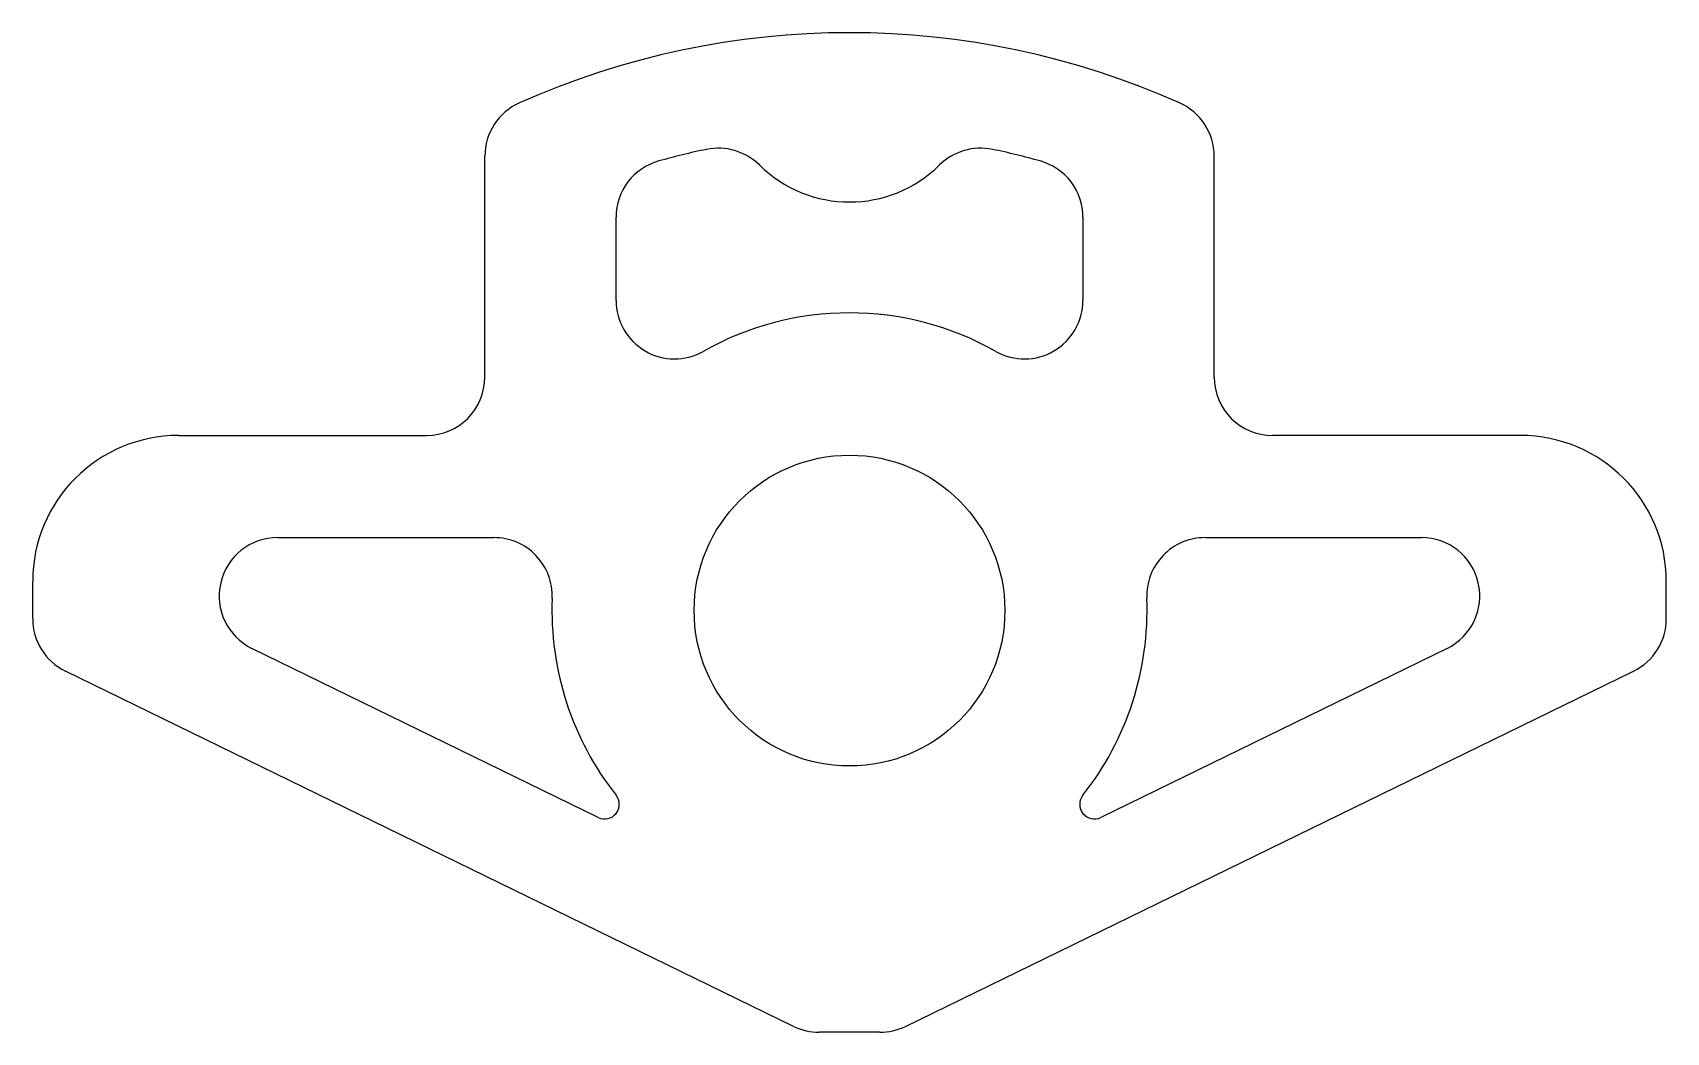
# Model space of a CAD drawing. Extents: x 2892.3 to 2948.3, y 685.1 to 719.3.
import ezdxf

# ---------------------------------------------------------------- set-up
doc = ezdxf.new("R2010")
doc.units = 0
doc.layers.get('0').update_dxf_attribs({"linetype": 'CONTINUOUS'})

msp = doc.modelspace()

# ---------------------------------------------------------------- linework, layer by layer
for p, q in [((2907.831, 707.501), (2907.831, 715.068)), ((2932.831, 707.501), (2932.831, 715.068)), ((2912.331, 710.124), (2912.331, 712.979)), ((2928.331, 712.979), (2928.331, 710.124)), ((2897.331, 705.501), (2905.831, 705.501)), ((2943.331, 705.501), (2934.831, 705.501)), ((2900.725, 702.001), (2908.141, 702.001)), ((2932.521, 702.001), (2939.936, 702.001)), ((2892.331, 699.226), (2892.331, 700.501)), ((2948.331, 699.226), (2948.331, 700.501)), ((2911.72, 692.414), (2899.848, 698.204)), ((2940.813, 698.204), (2928.942, 692.414)), ((2918.416, 685.254), (2893.454, 697.428)), ((2922.246, 685.254), (2947.208, 697.428)), ((2921.369, 685.051), (2919.293, 685.051))]:
    msp.add_line(p, q)
msp.add_circle((2920.331, 699.501), 5.325)
for centre, radius, start, end in [((2920.331, 691.501), 27.8, 65.9849, 114.0151), ((2909.831, 715.068), 2, 114.0151, 180), ((2930.831, 715.068), 2, 0, 65.9849), ((2920.331, 691.501), 24.3, 101.6244, 105.6082), ((2915.837, 713.344), 2, 45.4054, 101.6244), ((2924.824, 713.344), 2, 78.3756, 134.5947), ((2920.331, 691.501), 24.3, 74.3918, 78.3756), ((2914.331, 712.979), 2, 105.6082, 180), ((2920.331, 717.901), 4.4, 225.4053, 314.5946), ((2926.331, 712.979), 2, 0, 74.3918), ((2914.331, 710.124), 2, 180, 299.4592), ((2926.331, 710.124), 2, 240.5408, 0), ((2920.331, 699.501), 10.2, 60.5408, 119.4592), ((2905.831, 707.501), 2, 270, 0), ((2934.831, 707.501), 2, 180, 270), ((2897.331, 700.501), 5, 90, 180), ((2943.331, 700.501), 5, 0, 90), ((2900.725, 700.001), 2, 90, 244), ((2908.141, 700.001), 2, 357.6512, 90), ((2932.521, 700.001), 2, 90, 182.3488), ((2939.936, 700.001), 2, 296, 90), ((2920.331, 699.501), 10.2, 177.6512, 218.3446), ((2920.331, 699.501), 10.2, 321.6554, 2.3488), ((2894.331, 699.226), 2, 180, 244), ((2946.331, 699.226), 2, 296, 0), ((2911.939, 692.863), 0.5, 244, 38.3446), ((2928.723, 692.863), 0.5, 141.6554, 296), ((2919.293, 687.051), 2, 244, 270), ((2921.369, 687.051), 2, 270, 296)]:
    msp.add_arc(centre, radius, start, end)

doc.saveas('drawing.dxf')
